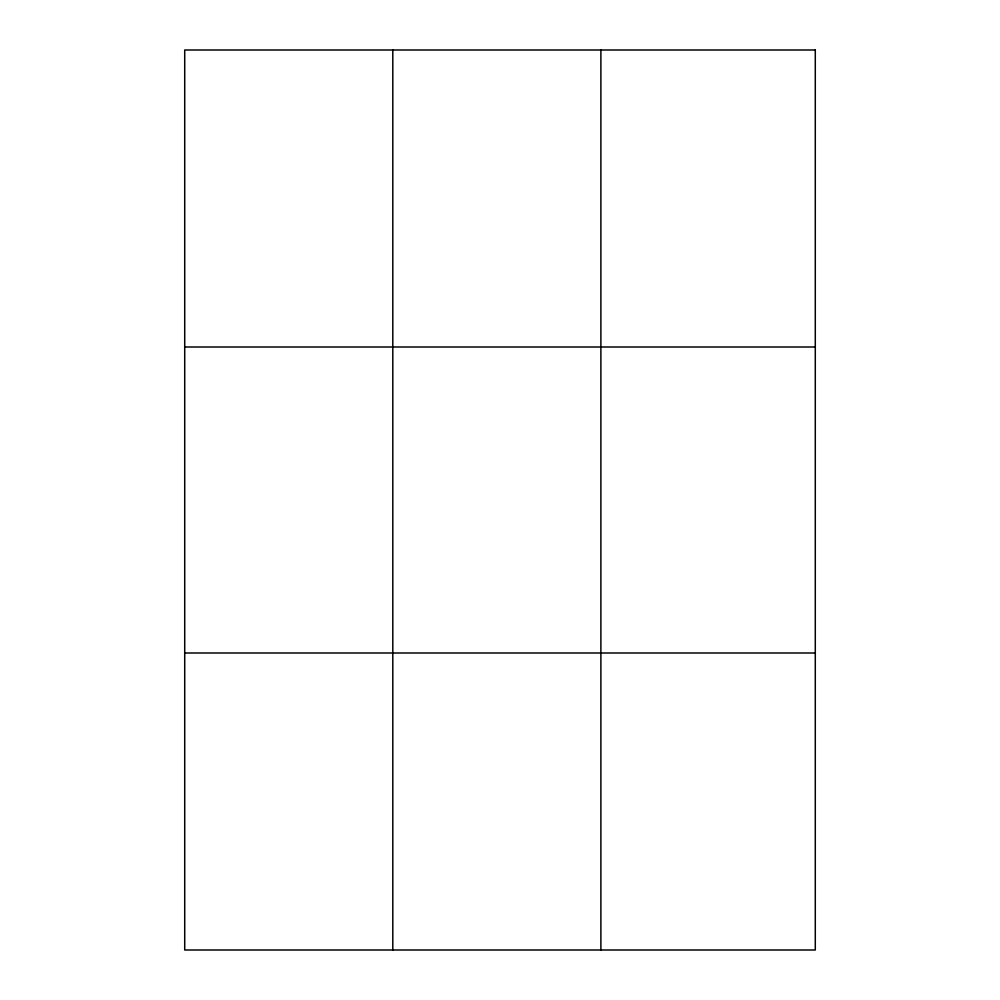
<?xml version="1.0" encoding="UTF-8"?>
<svg xmlns="http://www.w3.org/2000/svg" width="1000" height="1000" viewBox="0 0 1000 1000"><rect width="100%" height="100%" fill="white"/><g stroke="black" fill="none" stroke-linecap="round" stroke-linejoin="round"><path stroke-width="1.5" d="M392.8 50L392.8 950M600.887 50L600.887 950M184.713 347L815.288 347M184.713 653L815.288 653M815.288 50L815.288 950L184.713 950L184.713 50L815.288 50"/></g></svg>
